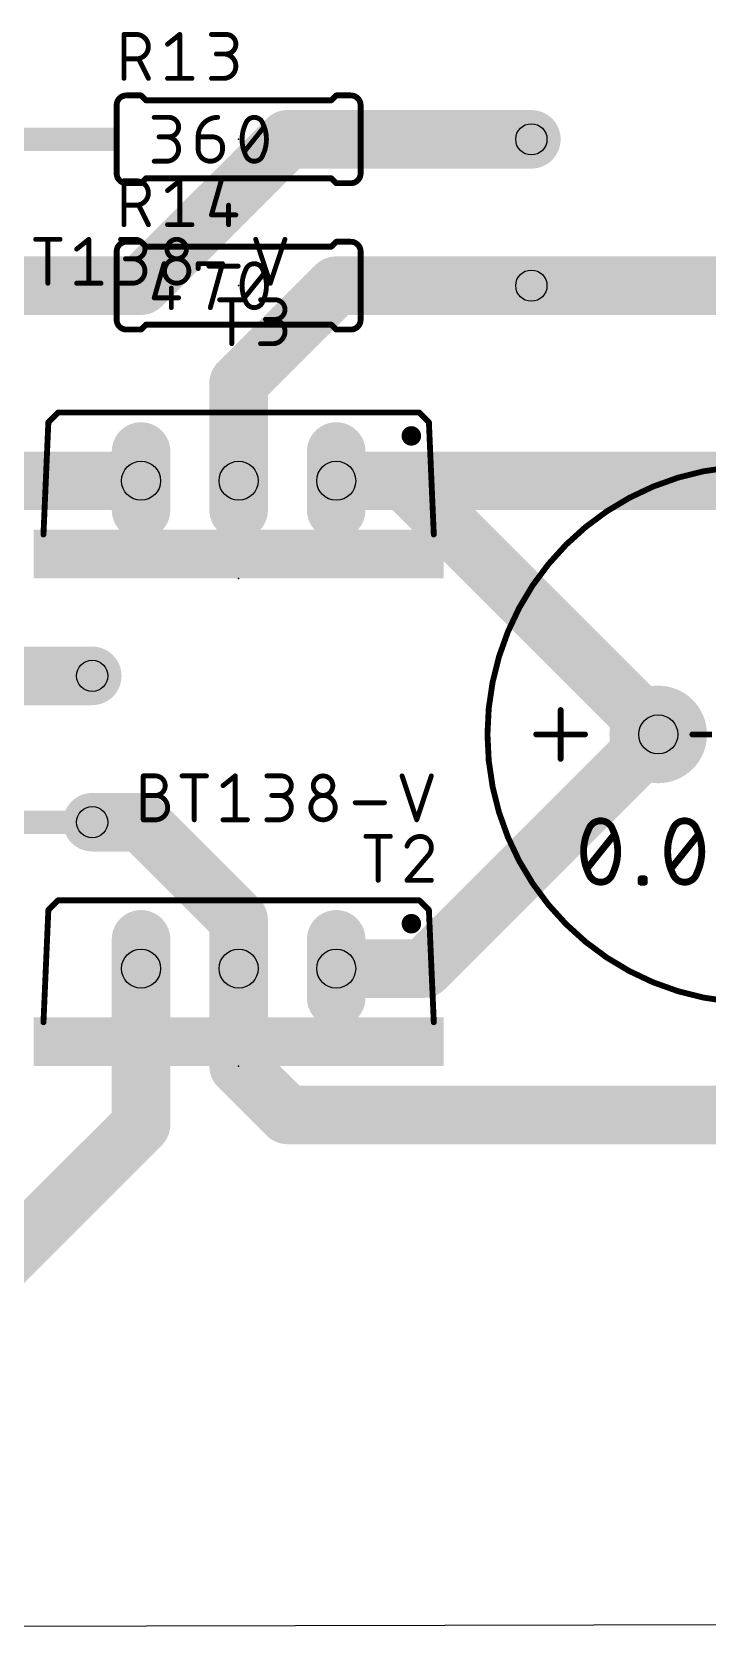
# Model space of a CAD drawing. Extents: x -11 to 108, y -2 to 100.
# Drawn here: x 61.93 to 79.53, y -2.03 to 39.62 of the extents above; entities that cross this region are included whole.
import ezdxf

# ---------------------------------------------------------------- set-up
doc = ezdxf.new("R2010")
doc.units = 0
for name, color, linetype in [('16', 132, 'CONTINUOUS'), ('17', 110, 'CONTINUOUS'), ('20', 31, 'CONTINUOUS'), ('21', 253, 'CONTINUOUS'), ('23', 53, 'CONTINUOUS'), ('25', 253, 'CONTINUOUS'), ('27', 253, 'CONTINUOUS'), ('44', 253, 'CONTINUOUS'), ('51', 253, 'CONTINUOUS')]:
    doc.layers.add(name, color=color, linetype=linetype)

# ---------------------------------------------------------------- blocks, each defined once
blk = doc.blocks.new('ROUNDP')
at = {"const_width": 0.5}
blk.add_lwpolyline([(0, -0.25, 1), (0, 0.25, 1), (0, -0.25)], format="xyb", dxfattribs=at)
blk = doc.blocks.new('RECT')
blk.add_solid([(-0.5, -0.5), (0.5, -0.5), (-0.5, 0.5), (0.5, 0.5)])
blk = doc.blocks.new('OCTAGONP')
at = {"const_width": 0.5}
blk.add_lwpolyline([(-0.25, -0.1036), (-0.25, 0.1036), (-0.1036, 0.25), (0.1036, 0.25), (0.25, 0.1036), (0.25, -0.1036), (0.1036, -0.25), (-0.1036, -0.25), (-0.25, -0.1036), (-0.25, 0.1036)], dxfattribs=at)
blk = doc.blocks.new('LONGP100')
at = {"const_width": 1}
blk.add_lwpolyline([(-0.5, 0), (0.5, 0)], dxfattribs=at)
at = {"const_width": 0.5}
for points in [[(-0.5, 0.25, 1), (-0.5, -0.25)], [(0.5, -0.25, 1), (0.5, 0.25)]]:
    blk.add_lwpolyline(points, format="xyb", dxfattribs=at)

msp = doc.modelspace()

# ---------------------------------------------------------------- linework, layer by layer
at = {"layer": '16', "const_width": 1.524}
for points in [[(64.77, 33.02), (68.58, 36.83)], [(68.58, 36.83), (74.93, 36.83)], [(59.69, 33.02), (64.77, 33.02)], [(67.31, 30.48), (69.85, 33.02)], [(69.85, 33.02), (74.93, 33.02)], [(74.93, 33.02), (76.2, 33.02)], [(76.2, 33.02), (85.09, 33.02)], [(67.31, 27.94), (67.31, 30.48)], [(55.88, 27.94), (64.77, 27.94)], [(69.85, 27.94), (83.82, 27.94)], [(71.628, 27.94), (69.85, 27.94)], [(78.232, 21.336), (71.628, 27.94)], [(57.15, 22.86), (63.5, 22.86)], [(72.136, 15.24), (78.232, 21.336)], [(63.5, 19.05), (64.77, 19.05)], [(64.77, 19.05), (67.31, 16.51)], [(67.31, 16.51), (67.31, 15.24)], [(64.77, 11.176), (64.77, 15.24)], [(67.31, 12.7), (67.31, 15.24)], [(69.85, 15.24), (72.136, 15.24)], [(68.58, 11.43), (67.31, 12.7)], [(70.866, 11.43), (68.58, 11.43)], [(78.74, 11.43), (70.866, 11.43)], [(80.772, 11.43), (70.866, 11.43)], [(60.706, 7.112), (64.77, 11.176)]]:
    msp.add_lwpolyline(points, dxfattribs=at)
at = {"layer": '16', "const_width": 0.762}
for points in [[(68.58, 37.211, 1), (68.58, 36.449)], [(68.8494, 36.5606, 1), (68.3106, 37.0994)], [(74.93, 36.449, 1), (74.93, 37.211)], [(64.77, 32.639, 1), (64.77, 33.401)], [(69.85, 33.401, 1), (69.85, 32.639)], [(70.1194, 32.7506, 1), (69.5806, 33.2894)], [(74.93, 33.401, 1), (74.93, 32.639)], [(74.93, 32.639, 1), (74.93, 33.401)], [(76.2, 33.401, 1), (76.2, 32.639)], [(76.2, 32.639, 1), (76.2, 33.401)], [(64.5006, 33.2894, 1), (65.0394, 32.7506)], [(67.691, 30.48, 1), (66.929, 30.48)], [(67.0406, 30.7494, 1), (67.5794, 30.2106)], [(64.77, 27.559, 1), (64.77, 28.321)], [(69.85, 28.321, 1), (69.85, 27.559)], [(69.85, 28.321, 1), (69.85, 27.559)], [(71.8974, 28.2094, 1), (71.3586, 27.6706)], [(71.628, 27.559, 1), (71.628, 28.321)], [(66.929, 27.94, 1), (67.691, 27.94)], [(63.5, 22.479, 1), (63.5, 23.241)], [(78.5014, 21.0666, 1), (77.9626, 21.6054)], [(77.9626, 21.0666, 1), (78.5014, 21.6054)], [(63.5, 19.431, 1), (63.5, 18.669)], [(65.0394, 19.3194, 1), (64.5006, 18.7806)], [(64.77, 18.669, 1), (64.77, 19.431)], [(67.691, 16.51, 1), (66.929, 16.51)], [(67.0406, 16.2406, 1), (67.5794, 16.7794)], [(65.151, 15.24, 1), (64.389, 15.24)], [(67.691, 15.24, 1), (66.929, 15.24)], [(69.85, 15.621, 1), (69.85, 14.859)], [(71.8666, 15.5094, 1), (72.4054, 14.9706)], [(72.136, 14.859, 1), (72.136, 15.621)], [(66.929, 15.24, 1), (67.691, 15.24)], [(67.5794, 12.9694, 1), (67.0406, 12.4306)], [(66.929, 12.7, 1), (67.691, 12.7)], [(68.58, 11.811, 1), (68.58, 11.049)], [(68.3106, 11.1606, 1), (68.8494, 11.6994)], [(70.866, 11.811, 1), (70.866, 11.049)], [(70.866, 11.811, 1), (70.866, 11.049)], [(70.866, 11.049, 1), (70.866, 11.811)], [(78.74, 11.049, 1), (78.74, 11.811)], [(65.0394, 10.9066, 1), (64.5006, 11.4454)], [(64.389, 11.176, 1), (65.151, 11.176)]]:
    msp.add_lwpolyline(points, format="xyb", dxfattribs=at)
at = {"layer": '20'}
msp.add_line((-10.922, -2.032), (107.93, -1.778), dxfattribs=at)
at = {"layer": '21'}
for points, const_width in [([(64.389, 37.973, 0.4142), (64.135, 37.719)], 0.1524), ([(64.389, 38.0111, 1), (64.389, 37.9349)], 0.0762), ([(64.389, 37.9349, 1), (64.389, 38.0111)], 0.0762), ([(64.7969, 37.9999, 1), (64.7431, 37.9461)], 0.0762), ([(64.77, 37.9349, 1), (64.77, 38.0111)], 0.0762), ([(64.897, 37.8841, 1), (64.897, 37.8079)], 0.0762), ([(64.8701, 37.8191, 1), (64.9239, 37.8729)], 0.0762), ([(69.6961, 37.8729, 1), (69.7499, 37.8191)], 0.0762), ([(69.723, 37.8079, 1), (69.723, 37.8841)], 0.0762), ([(69.85, 38.0111, 1), (69.85, 37.9349)], 0.0762), ([(69.8769, 37.9461, 1), (69.8231, 37.9999)], 0.0762), ([(70.485, 37.719, 0.4142), (70.231, 37.973)], 0.1524), ([(70.231, 38.0111, 1), (70.231, 37.9349)], 0.0762), ([(70.231, 37.9349, 1), (70.231, 38.0111)], 0.0762), ([(64.1731, 37.719, 1), (64.0969, 37.719)], 0.0762), ([(64.0969, 37.719, 1), (64.1731, 37.719)], 0.0762), ([(70.5231, 37.719, 1), (70.4469, 37.719)], 0.0762), ([(70.4469, 37.719, 1), (70.5231, 37.719)], 0.0762), ([(63.246, 36.6776, 1), (63.246, 36.9824)], 0.3048), ([(71.374, 36.9824, 1), (71.374, 36.6776)], 0.3048), ([(73.025, 36.6776, 1), (73.025, 36.9824)], 0.3048), ([(64.135, 35.941, 0.4142), (64.389, 35.687)], 0.1524), ([(64.1731, 35.941, 1), (64.0969, 35.941)], 0.0762), ([(64.0969, 35.941, 1), (64.1731, 35.941)], 0.0762), ([(64.897, 35.8521, 1), (64.897, 35.7759)], 0.0762), ([(64.9239, 35.7871, 1), (64.8701, 35.8409)], 0.0762), ([(69.7499, 35.8409, 1), (69.6961, 35.7871)], 0.0762), ([(69.723, 35.7759, 1), (69.723, 35.8521)], 0.0762), ([(70.231, 35.687, 0.4142), (70.485, 35.941)], 0.1524), ([(70.5231, 35.941, 1), (70.4469, 35.941)], 0.0762), ([(70.4469, 35.941, 1), (70.5231, 35.941)], 0.0762), ([(64.389, 35.7251, 1), (64.389, 35.6489)], 0.0762), ([(64.389, 35.6489, 1), (64.389, 35.7251)], 0.0762), ([(64.7431, 35.7139, 1), (64.7969, 35.6601)], 0.0762), ([(64.77, 35.6489, 1), (64.77, 35.7251)], 0.0762), ([(69.85, 35.7251, 1), (69.85, 35.6489)], 0.0762), ([(69.8231, 35.6601, 1), (69.8769, 35.7139)], 0.0762), ([(70.231, 35.7251, 1), (70.231, 35.6489)], 0.0762), ([(70.231, 35.6489, 1), (70.231, 35.7251)], 0.0762), ([(64.389, 34.163, 0.4142), (64.135, 33.909)], 0.1524), ([(64.389, 34.2011, 1), (64.389, 34.1249)], 0.0762), ([(64.389, 34.1249, 1), (64.389, 34.2011)], 0.0762), ([(64.7969, 34.1899, 1), (64.7431, 34.1361)], 0.0762), ([(64.77, 34.1249, 1), (64.77, 34.2011)], 0.0762), ([(69.85, 34.2011, 1), (69.85, 34.1249)], 0.0762), ([(69.8769, 34.1361, 1), (69.8231, 34.1899)], 0.0762), ([(70.485, 33.909, 0.4142), (70.231, 34.163)], 0.1524), ([(70.231, 34.2011, 1), (70.231, 34.1249)], 0.0762), ([(70.231, 34.1249, 1), (70.231, 34.2011)], 0.0762), ([(64.1731, 33.909, 1), (64.0969, 33.909)], 0.0762), ([(64.0969, 33.909, 1), (64.1731, 33.909)], 0.0762), ([(64.897, 34.0741, 1), (64.897, 33.9979)], 0.0762), ([(64.8701, 34.0091, 1), (64.9239, 34.0629)], 0.0762), ([(69.6961, 34.0629, 1), (69.7499, 34.0091)], 0.0762), ([(69.723, 33.9979, 1), (69.723, 34.0741)], 0.0762), ([(70.5231, 33.909, 1), (70.4469, 33.909)], 0.0762), ([(70.4469, 33.909, 1), (70.5231, 33.909)], 0.0762), ([(63.246, 32.8676, 1), (63.246, 33.1724)], 0.3048), ([(71.374, 33.1724, 1), (71.374, 32.8676)], 0.3048), ([(73.025, 32.8676, 1), (73.025, 33.1724)], 0.3048), ([(64.135, 32.131, 0.4142), (64.389, 31.877)], 0.1524), ([(64.1731, 32.131, 1), (64.0969, 32.131)], 0.0762), ([(64.0969, 32.131, 1), (64.1731, 32.131)], 0.0762), ([(64.897, 32.0421, 1), (64.897, 31.9659)], 0.0762), ([(64.9239, 31.9771, 1), (64.8701, 32.0309)], 0.0762), ([(69.7499, 32.0309, 1), (69.6961, 31.9771)], 0.0762), ([(69.723, 31.9659, 1), (69.723, 32.0421)], 0.0762), ([(70.231, 31.877, 0.4142), (70.485, 32.131)], 0.1524), ([(70.5231, 32.131, 1), (70.4469, 32.131)], 0.0762), ([(70.4469, 32.131, 1), (70.5231, 32.131)], 0.0762), ([(64.389, 31.9151, 1), (64.389, 31.8389)], 0.0762), ([(64.389, 31.8389, 1), (64.389, 31.9151)], 0.0762), ([(64.7431, 31.9039, 1), (64.7969, 31.8501)], 0.0762), ([(64.77, 31.8389, 1), (64.77, 31.9151)], 0.0762), ([(69.85, 31.9151, 1), (69.85, 31.8389)], 0.0762), ([(69.8231, 31.8501, 1), (69.8769, 31.9039)], 0.0762), ([(70.231, 31.9151, 1), (70.231, 31.8389)], 0.0762), ([(70.231, 31.8389, 1), (70.231, 31.9151)], 0.0762), ([(62.611, 29.7561, 1), (62.611, 29.6799)], 0.0762), ([(62.6379, 29.6911, 1), (62.5841, 29.7449)], 0.0762), ([(72.0359, 29.7449, 1), (71.9821, 29.6911)], 0.0762), ([(72.009, 29.6799, 1), (72.009, 29.7561)], 0.0762), ([(62.3951, 29.4623, 1), (62.3189, 29.4657)], 0.0762), ([(62.3301, 29.4909, 1), (62.3839, 29.4371)], 0.0762), ([(71.8058, 28.9814, 1), (71.8058, 29.2354, 1), (71.8058, 28.9814)], 0.254), ([(72.3011, 29.4657, 1), (72.2249, 29.4623)], 0.0762), ([(72.2361, 29.4371, 1), (72.2899, 29.4909)], 0.0762), ([(80.772, 14.351, 1), (80.772, 28.321, 1), (80.772, 14.351)], 0.1524), ([(62.1919, 26.5447, 1), (62.2681, 26.5413)], 0.0762), ([(72.3519, 26.5413, 1), (72.4281, 26.5447)], 0.0762), ([(75.7301, 21.971, 1), (75.6539, 21.971)], 0.0762), ([(75.057, 21.3741, 1), (75.057, 21.2979)], 0.0762), ([(76.327, 21.2979, 1), (76.327, 21.3741)], 0.0762), ([(75.6539, 20.701, 1), (75.7301, 20.701)], 0.0762), ([(62.611, 17.0561, 1), (62.611, 16.9799)], 0.0762), ([(62.6379, 16.9911, 1), (62.5841, 17.0449)], 0.0762), ([(72.0359, 17.0449, 1), (71.9821, 16.9911)], 0.0762), ([(72.009, 16.9799, 1), (72.009, 17.0561)], 0.0762), ([(62.3951, 16.7623, 1), (62.3189, 16.7657)], 0.0762), ([(62.3301, 16.7909, 1), (62.3839, 16.7371)], 0.0762), ([(72.3011, 16.7657, 1), (72.2249, 16.7623)], 0.0762), ([(72.2361, 16.7371, 1), (72.2899, 16.7909)], 0.0762), ([(71.8058, 16.2814, 1), (71.8058, 16.5354, 1), (71.8058, 16.2814)], 0.254), ([(62.1919, 13.8447, 1), (62.2681, 13.8413)], 0.0762), ([(72.3519, 13.8413, 1), (72.4281, 13.8447)], 0.0762)]:
    msp.add_lwpolyline(points, format="xyb", dxfattribs=dict(at, const_width=const_width))
for points, const_width in [([(64.389, 37.973), (64.77, 37.973)], 0.1524), ([(64.897, 37.846), (64.77, 37.973)], 0.1524), ([(69.723, 37.846), (64.897, 37.846)], 0.1524), ([(69.723, 37.846), (69.85, 37.973)], 0.1524), ([(70.231, 37.973), (69.85, 37.973)], 0.1524), ([(64.135, 35.941), (64.135, 37.719)], 0.1524), ([(70.485, 35.941), (70.485, 37.719)], 0.1524), ([(61.595, 36.83), (63.246, 36.83)], 0.6096), ([(73.025, 36.83), (71.374, 36.83)], 0.6096), ([(64.897, 35.814), (64.77, 35.687)], 0.1524), ([(69.723, 35.814), (64.897, 35.814)], 0.1524), ([(69.723, 35.814), (69.85, 35.687)], 0.1524), ([(64.389, 35.687), (64.77, 35.687)], 0.1524), ([(70.231, 35.687), (69.85, 35.687)], 0.1524), ([(64.389, 34.163), (64.77, 34.163)], 0.1524), ([(64.897, 34.036), (64.77, 34.163)], 0.1524), ([(69.723, 34.036), (69.85, 34.163)], 0.1524), ([(70.231, 34.163), (69.85, 34.163)], 0.1524), ([(64.135, 32.131), (64.135, 33.909)], 0.1524), ([(69.723, 34.036), (64.897, 34.036)], 0.1524), ([(70.485, 32.131), (70.485, 33.909)], 0.1524), ([(61.595, 33.02), (63.246, 33.02)], 0.6096), ([(73.025, 33.02), (71.374, 33.02)], 0.6096), ([(64.897, 32.004), (64.77, 31.877)], 0.1524), ([(69.723, 32.004), (64.897, 32.004)], 0.1524), ([(69.723, 32.004), (69.85, 31.877)], 0.1524), ([(64.389, 31.877), (64.77, 31.877)], 0.1524), ([(70.231, 31.877), (69.85, 31.877)], 0.1524), ([(62.611, 29.718), (62.357, 29.464)], 0.1524), ([(62.611, 29.718), (72.009, 29.718)], 0.1524), ([(72.263, 29.464), (72.009, 29.718)], 0.1524), ([(62.23, 26.543), (62.357, 29.464)], 0.1524), ([(72.263, 29.464), (72.39, 26.543)], 0.1524), ([(75.692, 20.701), (75.692, 21.971)], 0.1524), ([(75.057, 21.336), (76.327, 21.336)], 0.1524), ([(62.611, 17.018), (62.357, 16.764)], 0.1524), ([(62.611, 17.018), (72.009, 17.018)], 0.1524), ([(72.263, 16.764), (72.009, 17.018)], 0.1524), ([(62.23, 13.843), (62.357, 16.764)], 0.1524), ([(72.263, 16.764), (72.39, 13.843)], 0.1524)]:
    msp.add_lwpolyline(points, dxfattribs=dict(at, const_width=const_width))
at = {"layer": '23'}
for p in [(67.31, 36.83), (67.31, 33.02), (67.31, 25.4), (67.31, 12.7)]:
    msp.add_point(p, dxfattribs=at)
at = {"layer": '25'}
for points, const_width in [([(64.3255, 39.5923, 1), (64.3255, 39.5288)], 0.0635), ([(64.3573, 39.5605, 1), (64.2938, 39.5605)], 0.0635), ([(64.643, 39.5923, 1), (64.643, 39.5288)], 0.0635), ([(64.643, 38.9255, 1), (64.643, 39.5605)], 0.127), ([(64.643, 39.5288, 1), (64.643, 39.5923)], 0.0635), ([(65.8095, 39.5605, 1), (65.746, 39.5605)], 0.0635), ([(65.7975, 39.5357, 1), (65.7579, 39.5853)], 0.0635), ([(66.6032, 39.5923, 1), (66.6032, 39.5288)], 0.0635), ([(66.9842, 39.5923, 1), (66.9842, 39.5288)], 0.0635), ([(66.9842, 39.0525, 1), (66.9842, 39.5605)], 0.127), ([(66.9842, 39.5288, 1), (66.9842, 39.5923)], 0.0635), ([(65.4404, 39.3313, 1), (65.48, 39.2817)], 0.0635), ([(64.3255, 38.9573, 1), (64.3255, 38.8937)], 0.0635), ([(64.643, 38.9573, 1), (64.643, 38.8937)], 0.0635), ([(64.643, 38.8937, 1), (64.643, 38.9573)], 0.0635), ([(64.7349, 38.9397, 1), (64.6781, 38.9113)], 0.0635), ([(66.7302, 39.0843, 1), (66.7302, 39.0207)], 0.0635), ([(66.9207, 39.0843, 1), (66.9207, 39.0207)], 0.0635), ([(66.9207, 38.4175, 1), (66.9207, 39.0525)], 0.127), ([(66.9842, 39.0843, 1), (66.9842, 39.0207)], 0.0635), ([(66.9842, 39.0207, 1), (66.9842, 39.0843)], 0.0635), ([(64.2938, 38.4175, 1), (64.3573, 38.4175)], 0.0635), ([(64.9321, 38.4033, 1), (64.9889, 38.4317)], 0.0635), ([(65.4602, 38.4493, 1), (65.4602, 38.3858)], 0.0635), ([(65.746, 38.4175, 1), (65.8095, 38.4175)], 0.0635), ([(66.0952, 38.3858, 1), (66.0952, 38.4493)], 0.0635), ([(66.6032, 38.4493, 1), (66.6032, 38.3858)], 0.0635), ([(66.9207, 38.4493, 1), (66.9207, 38.3858)], 0.0635), ([(66.9207, 38.3858, 1), (66.9207, 38.4493)], 0.0635), ([(64.3255, 35.7823, 1), (64.3255, 35.7188)], 0.0635), ([(64.3573, 35.7505, 1), (64.2938, 35.7505)], 0.0635), ([(64.643, 35.7823, 1), (64.643, 35.7188)], 0.0635), ([(64.643, 35.1155, 1), (64.643, 35.7505)], 0.127), ([(64.643, 35.7188, 1), (64.643, 35.7823)], 0.0635), ([(65.4404, 35.5213, 1), (65.48, 35.4717)], 0.0635), ([(65.8095, 35.7505, 1), (65.746, 35.7505)], 0.0635), ([(65.7975, 35.7257, 1), (65.7579, 35.7753)], 0.0635), ([(66.8877, 35.7418, 1), (66.8267, 35.7592)], 0.0635), ([(64.3255, 35.1473, 1), (64.3255, 35.0838)], 0.0635), ([(64.643, 35.1473, 1), (64.643, 35.0838)], 0.0635), ([(64.643, 35.0838, 1), (64.643, 35.1473)], 0.0635), ([(64.7349, 35.1297, 1), (64.6781, 35.1013)], 0.0635), ([(67.0795, 35.1155, 1), (67.016, 35.1155)], 0.0635), ([(64.2938, 34.6075, 1), (64.3573, 34.6075)], 0.0635), ([(64.9321, 34.5933, 1), (64.9889, 34.6217)], 0.0635), ([(65.4602, 34.6393, 1), (65.4602, 34.5757)], 0.0635), ([(65.746, 34.6075, 1), (65.8095, 34.6075)], 0.0635), ([(66.0952, 34.5757, 1), (66.0952, 34.6393)], 0.0635), ([(66.6032, 34.8933, 1), (66.6032, 34.8297)], 0.0635), ([(66.5727, 34.8702, 1), (66.6337, 34.8528)], 0.0635), ([(67.016, 34.6075, 1), (67.0795, 34.6075)], 0.0635), ([(67.2382, 34.8297, 1), (67.2382, 34.8933)], 0.0635), ([(66.8147, 32.6835, 1), (66.8147, 32.6199)], 0.0635), ([(67.1639, 32.6517, 1), (67.1004, 32.6517)], 0.0635), ([(67.4497, 32.6199, 1), (67.4497, 32.6835)], 0.0635), ([(67.8815, 32.6835, 1), (67.8815, 32.6199)], 0.0635), ([(68.2625, 32.6835, 1), (68.2625, 32.6199)], 0.0635), ([(68.2625, 32.1437, 1), (68.2625, 32.6517)], 0.127), ([(68.2625, 32.6199, 1), (68.2625, 32.6835)], 0.0635), ([(68.0085, 32.1755, 1), (68.0085, 32.112)], 0.0635), ([(68.199, 32.1755, 1), (68.199, 32.112)], 0.0635), ([(68.199, 31.5087, 1), (68.199, 32.1437)], 0.127), ([(68.2625, 32.1755, 1), (68.2625, 32.112)], 0.0635), ([(68.2625, 32.112, 1), (68.2625, 32.1755)], 0.0635), ([(67.1004, 31.5087, 1), (67.1639, 31.5087)], 0.0635), ([(67.8815, 31.5404, 1), (67.8815, 31.477)], 0.0635), ([(68.199, 31.5404, 1), (68.199, 31.477)], 0.0635), ([(68.199, 31.477, 1), (68.199, 31.5404)], 0.0635), ([(70.974, 18.6817, 1), (70.9104, 18.6817)], 0.0635), ([(70.6247, 18.7134, 1), (70.6247, 18.65)], 0.0635), ([(71.2597, 18.65, 1), (71.2597, 18.7134)], 0.0635), ([(72.0408, 18.6817, 0.3252), (71.6915, 18.4277)], 0.127), ([(71.6613, 18.4375, 1), (71.7217, 18.4179)], 0.0635), ([(72.3265, 18.3959, 0.4142), (72.0408, 18.6817)], 0.127), ([(72.0408, 18.7134, 1), (72.0408, 18.65)], 0.0635), ([(72.0407, 18.65, 1), (72.0408, 18.7134)], 0.0635), ([(72.2313, 18.1737, 0.2053), (72.3265, 18.3959)], 0.127), ([(72.3582, 18.396, 1), (72.2948, 18.3959)], 0.0635), ([(72.2948, 18.3959, 1), (72.3583, 18.3959)], 0.0635), ([(72.2094, 18.1967, 1), (72.2531, 18.1507)], 0.0635), ([(72.2554, 18.1531, 1), (72.2071, 18.1943)], 0.0635), ([(70.9104, 17.5387, 1), (70.974, 17.5387)], 0.0635), ([(71.6915, 17.5705, 1), (71.6915, 17.507)], 0.0635), ([(71.6673, 17.5593, 1), (71.7157, 17.5181)], 0.0635), ([(72.3265, 17.507, 1), (72.3265, 17.5705)], 0.0635)]:
    msp.add_lwpolyline(points, format="xyb", dxfattribs=dict(at, const_width=const_width))
at = {"layer": '25', "const_width": 0.127}
for points in [[(64.3255, 38.4175), (64.3255, 39.5605)], [(64.3255, 39.5605), (64.643, 39.5605)], [(65.4602, 39.3065), (65.7777, 39.5605)], [(65.7777, 39.5605), (65.7777, 38.4175)], [(66.6032, 39.5605), (66.9842, 39.5605)], [(64.643, 38.9255), (64.3255, 38.9255)], [(64.9605, 38.4175), (64.7065, 38.9255)], [(66.9842, 39.0525), (66.7302, 39.0525)], [(65.4602, 38.4175), (66.0952, 38.4175)], [(66.6032, 38.4175), (66.9207, 38.4175)], [(64.3255, 34.6075), (64.3255, 35.7505)], [(64.3255, 35.7505), (64.643, 35.7505)], [(65.4602, 35.4965), (65.7777, 35.7505)], [(65.7777, 35.7505), (65.7777, 34.6075)], [(66.8572, 35.7505), (66.6032, 34.8615)], [(64.643, 35.1155), (64.3255, 35.1155)], [(64.9605, 34.6075), (64.7065, 35.1155)], [(67.0477, 35.1155), (67.0477, 34.6075)], [(65.4602, 34.6075), (66.0952, 34.6075)], [(66.6032, 34.8615), (67.2382, 34.8615)], [(66.8147, 32.6517), (67.4497, 32.6517)], [(67.1322, 31.5087), (67.1322, 32.6517)], [(67.8815, 32.6517), (68.2625, 32.6517)], [(68.2625, 32.1437), (68.0085, 32.1437)], [(67.8815, 31.5087), (68.199, 31.5087)], [(70.6247, 18.6817), (71.2597, 18.6817)], [(70.9422, 17.5387), (70.9422, 18.6817)], [(72.2313, 18.1737), (71.6915, 17.5387)], [(71.6915, 17.5387), (72.3265, 17.5387)]]:
    msp.add_lwpolyline(points, dxfattribs=at)
at = {"layer": '27'}
for points, const_width in [([(65.1129, 37.4333, 1), (65.1129, 37.3697)], 0.0635), ([(65.4939, 37.4333, 1), (65.4939, 37.3697)], 0.0635), ([(65.4939, 36.8935, 1), (65.4939, 37.4015)], 0.127), ([(65.4939, 37.3697, 1), (65.4939, 37.4333)], 0.0635), ([(66.7639, 37.4015, 0.4142), (66.2559, 36.8935)], 0.127), ([(66.7639, 37.3697, 1), (66.7639, 37.4333)], 0.0635), ([(67.4942, 37.2428, 0.1139), (67.3989, 36.83)], 0.127), ([(67.4641, 37.253, 1), (67.5242, 37.2325)], 0.0635), ([(67.7164, 37.4015, 0.3205), (67.4942, 37.2428)], 0.127), ([(67.5227, 37.2288, 1), (67.4656, 37.2567)], 0.0635), ([(67.7164, 37.4333, 1), (67.7164, 37.3697)], 0.0635), ([(67.9387, 37.2428, 0.3205), (67.7164, 37.4015)], 0.127), ([(67.7164, 37.3697, 1), (67.7164, 37.4333)], 0.0635), ([(67.9672, 37.2567, 1), (67.9101, 37.2288)], 0.0635), ([(68.0339, 36.83, 0.1139), (67.9387, 37.2428)], 0.127), ([(67.9086, 37.2325, 1), (67.9687, 37.253)], 0.0635), ([(67.9952, 37.1277, 1), (67.9456, 37.1673)], 0.0635), ([(65.2399, 36.9253, 1), (65.2399, 36.8618)], 0.0635), ([(65.4304, 36.9253, 1), (65.4304, 36.8618)], 0.0635), ([(65.4304, 36.2585, 1), (65.4304, 36.8935)], 0.127), ([(65.4939, 36.9253, 1), (65.4939, 36.8618)], 0.0635), ([(65.4939, 36.8618, 1), (65.4939, 36.9253)], 0.0635), ([(66.2559, 36.9253, 1), (66.2559, 36.8618)], 0.0635), ([(66.2876, 36.8935, 1), (66.2241, 36.8935)], 0.0635), ([(66.2241, 36.8935, 1), (66.2876, 36.8935)], 0.0635), ([(66.6369, 36.9253, 1), (66.6369, 36.8618)], 0.0635), ([(66.8909, 36.6395, 0.4142), (66.6369, 36.8935)], 0.127), ([(66.6369, 36.8618, 1), (66.6369, 36.9253)], 0.0635), ([(66.9227, 36.6395, 1), (66.8591, 36.6395)], 0.0635), ([(66.8591, 36.6395, 1), (66.9227, 36.6395)], 0.0635), ([(67.4306, 36.83, 1), (67.3671, 36.83)], 0.0635), ([(67.3671, 36.83, 1), (67.4306, 36.83)], 0.0635), ([(67.3989, 36.83, 0.1139), (67.4942, 36.4173)], 0.127), ([(67.9387, 36.4173, 0.1139), (68.0339, 36.83)], 0.127), ([(68.0657, 36.83, 1), (68.0022, 36.83)], 0.0635), ([(68.0022, 36.83, 1), (68.0657, 36.83)], 0.0635), ([(65.1129, 36.2903, 1), (65.1129, 36.2268)], 0.0635), ([(65.4304, 36.2903, 1), (65.4304, 36.2268)], 0.0635), ([(65.4304, 36.2268, 1), (65.4304, 36.2903)], 0.0635), ([(66.2559, 36.576, 1), (66.8909, 36.576)], 0.127), ([(66.2876, 36.576, 1), (66.2241, 36.576)], 0.0635), ([(66.2241, 36.576, 1), (66.2876, 36.576)], 0.0635), ([(66.9227, 36.576, 1), (66.8591, 36.576)], 0.0635), ([(66.8591, 36.576, 1), (66.9227, 36.576)], 0.0635), ([(67.4376, 36.5323, 1), (67.4872, 36.4927)], 0.0635), ([(67.5242, 36.4275, 1), (67.4641, 36.407)], 0.0635), ([(67.4942, 36.4173, 0.3205), (67.7164, 36.2585)], 0.127), ([(67.4656, 36.4033, 1), (67.5227, 36.4312)], 0.0635), ([(67.7164, 36.2585, 0.3205), (67.9387, 36.4173)], 0.127), ([(67.7164, 36.2903, 1), (67.7164, 36.2268)], 0.0635), ([(67.7164, 36.2268, 1), (67.7164, 36.2903)], 0.0635), ([(67.9101, 36.4312, 1), (67.9672, 36.4033)], 0.0635), ([(67.9687, 36.407, 1), (67.9086, 36.4275)], 0.0635), ([(62.0268, 34.2583, 1), (62.0268, 34.1947)], 0.0635), ([(62.3761, 34.2265, 1), (62.3126, 34.2265)], 0.0635), ([(62.6618, 34.1947, 1), (62.6618, 34.2583)], 0.0635), ([(63.4429, 34.2265, 1), (63.3794, 34.2265)], 0.0635), ([(63.4309, 34.2017, 1), (63.3913, 34.2513)], 0.0635), ([(64.2366, 34.2583, 1), (64.2366, 34.1947)], 0.0635), ([(64.6176, 34.2583, 1), (64.6176, 34.1947)], 0.0635), ([(64.6176, 33.7185, 1), (64.6176, 34.2265)], 0.127), ([(64.6176, 34.1947, 1), (64.6176, 34.2583)], 0.0635), ([(65.9511, 33.9725, 1), (65.4431, 33.9725)], 0.127), ([(67.7846, 34.2365, 1), (67.7244, 34.2165)], 0.0635), ([(68.5466, 34.2165, 1), (68.4864, 34.2365)], 0.0635), ([(63.0738, 33.9973, 1), (63.1134, 33.9477)], 0.0635), ([(64.3636, 33.7503, 1), (64.3636, 33.6867)], 0.0635), ([(64.5541, 33.7503, 1), (64.5541, 33.6867)], 0.0635), ([(64.5541, 33.0835, 1), (64.5541, 33.7185)], 0.127), ([(64.6176, 33.7503, 1), (64.6176, 33.6867)], 0.0635), ([(64.6176, 33.6867, 1), (64.6176, 33.7503)], 0.0635), ([(66.0146, 33.401, 1), (65.3796, 33.401)], 0.127), ([(65.4749, 33.9725, 1), (65.4113, 33.9725)], 0.0635), ([(65.4113, 33.9725, 1), (65.4749, 33.9725)], 0.0635), ([(65.4431, 33.9725, 1), (65.9511, 33.9725)], 0.127), ([(65.9828, 33.9725, 1), (65.9193, 33.9725)], 0.0635), ([(65.9193, 33.9725, 1), (65.9828, 33.9725)], 0.0635), ([(65.3974, 33.5828, 1), (65.3364, 33.6002)], 0.0635), ([(65.3796, 33.401, 1), (66.0146, 33.401)], 0.127), ([(65.4113, 33.401, 1), (65.3478, 33.401)], 0.0635), ([(65.3478, 33.401, 1), (65.4113, 33.401)], 0.0635), ([(66.0464, 33.401, 1), (65.9828, 33.401)], 0.0635), ([(65.9828, 33.401, 1), (66.0464, 33.401)], 0.0635), ([(66.2559, 33.6233, 1), (66.2559, 33.5598)], 0.0635), ([(66.2876, 33.5915, 1), (66.2241, 33.5915)], 0.0635), ([(66.2241, 33.4645, 1), (66.2876, 33.4645)], 0.0635), ([(66.5353, 33.5598, 1), (66.5353, 33.4962)], 0.0635), ([(66.9215, 33.583, 1), (66.8603, 33.6)], 0.0635), ([(66.8909, 33.5598, 1), (66.8909, 33.6233)], 0.0635), ([(67.2973, 33.4962, 1), (67.2973, 33.5598)], 0.0635), ([(67.4942, 33.4327, 0.1139), (67.3989, 33.02)], 0.127), ([(67.4641, 33.443, 1), (67.5242, 33.4225)], 0.0635), ([(67.7164, 33.5915, 0.3205), (67.4942, 33.4327)], 0.127), ([(67.5227, 33.4188, 1), (67.4656, 33.4467)], 0.0635), ([(67.7164, 33.6233, 1), (67.7164, 33.5598)], 0.0635), ([(67.9387, 33.4327, 0.3205), (67.7164, 33.5915)], 0.127), ([(67.7164, 33.5598, 1), (67.7164, 33.6233)], 0.0635), ([(67.9672, 33.4467, 1), (67.9101, 33.4188)], 0.0635), ([(68.0339, 33.02, 0.1139), (67.9387, 33.4327)], 0.127), ([(67.9086, 33.4225, 1), (67.9687, 33.443)], 0.0635), ([(67.9952, 33.3177, 1), (67.9456, 33.3573)], 0.0635), ([(62.3126, 33.0835, 1), (62.3761, 33.0835)], 0.0635), ([(63.0936, 33.1153, 1), (63.0936, 33.0517)], 0.0635), ([(63.3794, 33.0835, 1), (63.4429, 33.0835)], 0.0635), ([(63.7286, 33.0517, 1), (63.7286, 33.1153)], 0.0635), ([(64.2366, 33.1153, 1), (64.2366, 33.0517)], 0.0635), ([(64.5541, 33.1153, 1), (64.5541, 33.0517)], 0.0635), ([(64.5541, 33.0517, 1), (64.5541, 33.1153)], 0.0635), ([(65.5892, 32.9565, 1), (65.5256, 32.9565)], 0.0635), ([(67.4306, 33.02, 1), (67.3671, 33.02)], 0.0635), ([(67.3671, 33.02, 1), (67.4306, 33.02)], 0.0635), ([(67.3989, 33.02, 0.1139), (67.4942, 32.6073)], 0.127), ([(67.9387, 32.6073, 0.1139), (68.0339, 33.02)], 0.127), ([(68.0657, 33.02, 1), (68.0022, 33.02)], 0.0635), ([(68.0022, 33.02, 1), (68.0657, 33.02)], 0.0635), ([(68.1054, 33.0935, 1), (68.1656, 33.0735)], 0.0635), ([(68.1054, 33.0735, 1), (68.1656, 33.0935)], 0.0635), ([(65.1129, 32.7343, 1), (65.1129, 32.6707)], 0.0635), ([(65.0824, 32.7112, 1), (65.1434, 32.6938)], 0.0635), ([(65.7479, 32.6707, 1), (65.7479, 32.7343)], 0.0635), ([(67.4376, 32.7223, 1), (67.4872, 32.6827)], 0.0635), ([(67.5242, 32.6175, 1), (67.4641, 32.597)], 0.0635), ([(67.4942, 32.6073, 0.3205), (67.7164, 32.4485)], 0.127), ([(67.4656, 32.5933, 1), (67.5227, 32.6212)], 0.0635), ([(67.7164, 32.4485, 0.3205), (67.9387, 32.6073)], 0.127), ([(67.7164, 32.4803, 1), (67.7164, 32.4168)], 0.0635), ([(67.7164, 32.4168, 1), (67.7164, 32.4803)], 0.0635), ([(67.9101, 32.6212, 1), (67.9672, 32.5933)], 0.0635), ([(67.9687, 32.597, 1), (67.9086, 32.6175)], 0.0635), ([(65.5256, 32.4485, 1), (65.5892, 32.4485)], 0.0635), ([(66.5428, 32.457, 1), (66.604, 32.44)], 0.0635), ([(64.8589, 20.2565, 1), (64.7954, 20.2565)], 0.0635), ([(64.8272, 20.2883, 1), (64.8272, 20.2248)], 0.0635), ([(65.1446, 19.7485, 1), (65.1446, 20.2565)], 0.127), ([(65.1446, 20.2883, 1), (65.1446, 20.2248)], 0.0635), ([(65.1446, 20.2248, 1), (65.1446, 20.2883)], 0.0635), ([(65.8368, 20.2883, 1), (65.8368, 20.2248)], 0.0635), ([(66.1861, 20.2565, 1), (66.1226, 20.2565)], 0.0635), ([(66.4718, 20.2248, 1), (66.4718, 20.2883)], 0.0635), ([(66.8838, 20.0273, 1), (66.9234, 19.9777)], 0.0635), ([(67.2529, 20.2565, 1), (67.1894, 20.2565)], 0.0635), ([(67.2409, 20.2317, 1), (67.2013, 20.2813)], 0.0635), ([(68.0466, 20.2883, 1), (68.0466, 20.2248)], 0.0635), ([(68.4276, 19.7485, 1), (68.4276, 20.2565)], 0.127), ([(68.4276, 20.2883, 1), (68.4276, 20.2248)], 0.0635), ([(68.4276, 20.2248, 1), (68.4276, 20.2883)], 0.0635), ([(69.7611, 20.0025, 1), (69.2531, 20.0025)], 0.127), ([(69.2531, 20.0025, 1), (69.7611, 20.0025)], 0.127), ([(69.2849, 20.0025, 1), (69.2214, 20.0025)], 0.0635), ([(69.2214, 20.0025, 1), (69.2849, 20.0025)], 0.0635), ([(69.7929, 20.0025, 1), (69.7293, 20.0025)], 0.0635), ([(69.7293, 20.0025, 1), (69.7929, 20.0025)], 0.0635), ([(71.5946, 20.2665, 1), (71.5344, 20.2465)], 0.0635), ([(72.3566, 20.2465, 1), (72.2964, 20.2665)], 0.0635), ([(64.8272, 19.7802, 1), (64.8272, 19.7168)], 0.0635), ([(65.1446, 19.1135, 1), (65.1446, 19.7485)], 0.127), ([(65.1446, 19.7802, 1), (65.1446, 19.7168)], 0.0635), ([(65.1446, 19.7802, 1), (65.1446, 19.7168)], 0.0635), ([(65.1446, 19.7168, 1), (65.1446, 19.7802)], 0.0635), ([(68.1736, 19.7802, 1), (68.1736, 19.7168)], 0.0635), ([(68.3641, 19.1135, 1), (68.3641, 19.7485)], 0.127), ([(68.3641, 19.7802, 1), (68.3641, 19.7168)], 0.0635), ([(68.4276, 19.7802, 1), (68.4276, 19.7168)], 0.0635), ([(68.4276, 19.7168, 1), (68.4276, 19.7802)], 0.0635), ([(69.8246, 19.431, 1), (69.1896, 19.431)], 0.127), ([(70.3453, 19.5897, 1), (70.3453, 19.5263)], 0.0635), ([(71.1073, 19.5263, 1), (71.1073, 19.5897)], 0.0635), ([(64.8272, 19.1453, 1), (64.8272, 19.0818)], 0.0635), ([(65.1446, 19.1453, 1), (65.1446, 19.0818)], 0.0635), ([(65.1446, 19.0818, 1), (65.1446, 19.1453)], 0.0635), ([(66.9036, 19.1453, 1), (66.9036, 19.0818)], 0.0635), ([(67.5386, 19.0818, 1), (67.5386, 19.1453)], 0.0635), ([(68.0466, 19.1453, 1), (68.0466, 19.0818)], 0.0635), ([(68.3641, 19.1453, 1), (68.3641, 19.0818)], 0.0635), ([(68.3641, 19.0818, 1), (68.3641, 19.1453)], 0.0635), ([(69.2214, 19.431, 1), (69.1578, 19.431)], 0.0635), ([(69.1578, 19.431, 1), (69.2214, 19.431)], 0.0635), ([(69.1896, 19.431, 1), (69.8246, 19.431)], 0.127), ([(69.8564, 19.431, 1), (69.7929, 19.431)], 0.0635), ([(69.7929, 19.431, 1), (69.8564, 19.431)], 0.0635), ([(76.7334, 19.0881, 0.3205), (76.4223, 18.8659)], 0.1778), ([(77.0446, 18.8659, 0.3205), (76.7334, 19.0881)], 0.1778), ([(76.7334, 19.1325, 1), (76.7334, 19.0437)], 0.0889), ([(76.7334, 19.0437, 1), (76.7334, 19.1325)], 0.0889), ([(78.9218, 19.0881, 0.3205), (78.6106, 18.8659)], 0.1778), ([(79.2329, 18.8659, 0.3205), (78.9218, 19.0881)], 0.1778), ([(78.9218, 19.1325, 1), (78.9218, 19.0437)], 0.0889), ([(78.9218, 19.0437, 1), (78.9218, 19.1325)], 0.0889), ([(64.7954, 19.1135, 1), (64.8589, 19.1135)], 0.0635), ([(66.1226, 19.1135, 1), (66.1861, 19.1135)], 0.0635), ([(67.1894, 19.1135, 1), (67.2529, 19.1135)], 0.0635), ([(71.9154, 19.1235, 1), (71.9756, 19.1035)], 0.0635), ([(71.9154, 19.1035, 1), (71.9756, 19.1235)], 0.0635), ([(76.4223, 18.8659, 0.1139), (76.2889, 18.288)], 0.1778), ([(76.3802, 18.8803, 1), (76.4643, 18.8514)], 0.0889), ([(76.4622, 18.8464, 1), (76.3823, 18.8853)], 0.0889), ([(77.1779, 18.288, 0.1139), (77.0446, 18.8659)], 0.1778), ([(77.0845, 18.8853, 1), (77.0046, 18.8464)], 0.0889), ([(77.0025, 18.8514, 1), (77.0866, 18.8803)], 0.0889), ([(77.1237, 18.7047, 1), (77.0543, 18.7603)], 0.0889), ([(78.6106, 18.8659, 0.1139), (78.4773, 18.288)], 0.1778), ([(78.5686, 18.8803, 1), (78.6527, 18.8514)], 0.0889), ([(78.6506, 18.8464, 1), (78.5707, 18.8853)], 0.0889), ([(79.3663, 18.288, 0.1139), (79.2329, 18.8659)], 0.1778), ([(79.2729, 18.8853, 1), (79.193, 18.8464)], 0.0889), ([(79.1909, 18.8514, 1), (79.275, 18.8803)], 0.0889), ([(79.3121, 18.7047, 1), (79.2427, 18.7603)], 0.0889), ([(76.2889, 18.288, 0.1139), (76.4223, 17.7102)], 0.1778), ([(76.3333, 18.288, 1), (76.2445, 18.288)], 0.0889), ([(76.2445, 18.288, 1), (76.3333, 18.288)], 0.0889), ([(77.0446, 17.7102, 0.1139), (77.1779, 18.288)], 0.1778), ([(77.2224, 18.288, 1), (77.1335, 18.288)], 0.0889), ([(77.1335, 18.288, 1), (77.2224, 18.288)], 0.0889), ([(78.4773, 18.288, 0.1139), (78.6106, 17.7102)], 0.1778), ([(78.5217, 18.288, 1), (78.4328, 18.288)], 0.0889), ([(78.4328, 18.288, 1), (78.5217, 18.288)], 0.0889), ([(79.2329, 17.7102, 0.1139), (79.3663, 18.288)], 0.1778), ([(79.4107, 18.288, 1), (79.3218, 18.288)], 0.0889), ([(79.3218, 18.288, 1), (79.4107, 18.288)], 0.0889), ([(76.3431, 17.8713, 1), (76.4125, 17.8157)], 0.0889), ([(78.5315, 17.8713, 1), (78.6009, 17.8157)], 0.0889), ([(76.4643, 17.7246, 1), (76.3802, 17.6957)], 0.0889), ([(76.4223, 17.7102, 0.3205), (76.7334, 17.4879)], 0.1778), ([(76.3823, 17.6907, 1), (76.4622, 17.7296)], 0.0889), ([(76.7334, 17.4879, 0.3205), (77.0446, 17.7102)], 0.1778), ([(76.7334, 17.5323, 1), (76.7334, 17.4435)], 0.0889), ([(76.7334, 17.4435, 1), (76.7334, 17.5323)], 0.0889), ([(77.0046, 17.7296, 1), (77.0845, 17.6907)], 0.0889), ([(77.0866, 17.6957, 1), (77.0025, 17.7246)], 0.0889), ([(77.7831, 17.6213, 1), (77.7831, 17.5324)], 0.0889), ([(77.8276, 17.5768, 1), (77.7387, 17.5768)], 0.0889), ([(77.7831, 17.5324, 1), (77.7831, 17.4434)], 0.0889), ([(77.7387, 17.4879, 1), (77.8276, 17.4879)], 0.0889), ([(77.9165, 17.5768, 1), (77.8276, 17.5768)], 0.0889), ([(77.8276, 17.4879, 1), (77.9165, 17.4879)], 0.0889), ([(77.872, 17.5324, 1), (77.872, 17.6213)], 0.0889), ([(77.872, 17.4434, 1), (77.872, 17.5324)], 0.0889), ([(78.6106, 17.7102, 0.3205), (78.9218, 17.4879)], 0.1778), ([(78.6527, 17.7246, 1), (78.5686, 17.6957)], 0.0889), ([(78.5707, 17.6907, 1), (78.6506, 17.7296)], 0.0889), ([(78.9218, 17.4879, 0.3205), (79.2329, 17.7102)], 0.1778), ([(78.9218, 17.5323, 1), (78.9218, 17.4435)], 0.0889), ([(78.9218, 17.4435, 1), (78.9218, 17.5323)], 0.0889), ([(79.193, 17.7296, 1), (79.2729, 17.6907)], 0.0889), ([(79.275, 17.6957, 1), (79.1909, 17.7246)], 0.0889)]:
    msp.add_lwpolyline(points, format="xyb", dxfattribs=dict(at, const_width=const_width))
for points, const_width in [([(65.1129, 37.4015), (65.4939, 37.4015)], 0.127), ([(67.4624, 36.5125), (67.9704, 37.1475)], 0.127), ([(65.4939, 36.8935), (65.2399, 36.8935)], 0.127), ([(66.2559, 36.8935), (66.6369, 36.8935)], 0.127), ([(66.2559, 36.576), (66.2559, 36.8935)], 0.127), ([(66.8909, 36.6395), (66.8909, 36.576)], 0.127), ([(65.1129, 36.2585), (65.4304, 36.2585)], 0.127), ([(62.0268, 34.2265), (62.6618, 34.2265)], 0.127), ([(62.3443, 33.0835), (62.3443, 34.2265)], 0.127), ([(63.0936, 33.9725), (63.4111, 34.2265)], 0.127), ([(63.4111, 34.2265), (63.4111, 33.0835)], 0.127), ([(64.2366, 34.2265), (64.6176, 34.2265)], 0.127), ([(67.7545, 34.2265), (68.1355, 33.0835)], 0.127), ([(68.1355, 33.0835), (68.5165, 34.2265)], 0.127), ([(64.6176, 33.7185), (64.3636, 33.7185)], 0.127), ([(65.3669, 33.5915), (65.1129, 32.7025)], 0.127), ([(66.2559, 33.4645), (66.2559, 33.5915)], 0.127), ([(66.2559, 33.5915), (66.8909, 33.5915)], 0.127), ([(66.5353, 33.528), (67.2973, 33.528)], 0.127), ([(66.8909, 33.5915), (66.5734, 32.4485)], 0.127), ([(67.4624, 32.7025), (67.9704, 33.3375)], 0.127), ([(63.0936, 33.0835), (63.7286, 33.0835)], 0.127), ([(64.2366, 33.0835), (64.5541, 33.0835)], 0.127), ([(65.5574, 32.9565), (65.5574, 32.4485)], 0.127), ([(65.1129, 32.7025), (65.7479, 32.7025)], 0.127), ([(64.8272, 19.1135), (64.8272, 20.2565)], 0.127), ([(64.8272, 20.2565), (65.1446, 20.2565)], 0.127), ([(65.8368, 20.2565), (66.4718, 20.2565)], 0.127), ([(66.1543, 19.1135), (66.1543, 20.2565)], 0.127), ([(66.9036, 20.0025), (67.2211, 20.2565)], 0.127), ([(67.2211, 20.2565), (67.2211, 19.1135)], 0.127), ([(68.0466, 20.2565), (68.4276, 20.2565)], 0.127), ([(71.5645, 20.2565), (71.9455, 19.1135)], 0.127), ([(71.9455, 19.1135), (72.3265, 20.2565)], 0.127), ([(64.8272, 19.7485), (65.1446, 19.7485)], 0.127), ([(68.4276, 19.7485), (68.1736, 19.7485)], 0.127), ([(70.3453, 19.558), (71.1073, 19.558)], 0.127), ([(65.1446, 19.1135), (64.8272, 19.1135)], 0.127), ([(66.9036, 19.1135), (67.5386, 19.1135)], 0.127), ([(68.0466, 19.1135), (68.3641, 19.1135)], 0.127), ([(76.3778, 17.8435), (77.089, 18.7325)], 0.1778), ([(78.5662, 17.8435), (79.2774, 18.7325)], 0.1778), ([(77.7831, 17.4879), (77.7831, 17.5768)], 0.1778), ([(77.7831, 17.5768), (77.872, 17.5768)], 0.1778), ([(77.872, 17.4879), (77.7831, 17.4879)], 0.1778), ([(77.872, 17.5768), (77.872, 17.4879)], 0.1778)]:
    msp.add_lwpolyline(points, dxfattribs=dict(at, const_width=const_width))
at = {"layer": '44'}
for centre, radius in [((74.93, 36.83), 0.4064), ((74.93, 33.02), 0.4064), ((64.77, 27.94), 0.508), ((67.31, 27.94), 0.508), ((69.85, 27.94), 0.508), ((63.5, 22.86), 0.4064), ((78.232, 21.336), 0.508), ((63.5, 19.05), 0.4064), ((64.77, 15.24), 0.508), ((67.31, 15.24), 0.508), ((69.85, 15.24), 0.508)]:
    msp.add_circle(centre, radius, dxfattribs=at)
at = {"layer": '51'}
for points, const_width in [([(74.93, 36.83), (73.914, 36.83)], 0.6096), ([(74.93, 33.02), (73.914, 33.02)], 0.6096), ([(63.5, 22.86), (62.484, 22.86)], 0.6096), ([(79.121, 21.336), (79.629, 21.336)], 0.1524), ([(63.5, 19.05), (62.484, 19.05)], 0.6096)]:
    msp.add_lwpolyline(points, dxfattribs=dict(at, const_width=const_width))
for points, const_width in [([(73.914, 36.9824, 1), (73.914, 36.6776)], 0.3048), ([(74.93, 36.6776, 1), (74.93, 36.9824)], 0.3048), ([(73.914, 33.1724, 1), (73.914, 32.8676)], 0.3048), ([(74.93, 32.8676, 1), (74.93, 33.1724)], 0.3048), ([(62.484, 23.0124, 1), (62.484, 22.7076)], 0.3048), ([(63.5, 22.7076, 1), (63.5, 23.0124)], 0.3048), ([(79.121, 21.3741, 1), (79.121, 21.2979)], 0.0762), ([(62.484, 19.2024, 1), (62.484, 18.8976)], 0.3048), ([(63.5, 18.8976, 1), (63.5, 19.2024)], 0.3048)]:
    msp.add_lwpolyline(points, format="xyb", dxfattribs=dict(at, const_width=const_width))

# ---------------------------------------------------------------- block references
at = {"layer": '17'}
for name, p, xscale, yscale in [('OCTAGONP', (74.93, 36.83), 1.3208, 1.3208), ('OCTAGONP', (74.93, 36.83), 1.3208, 1.3208), ('OCTAGONP', (74.93, 33.02), 1.3208, 1.3208), ('OCTAGONP', (74.93, 33.02), 1.3208, 1.3208), ('OCTAGONP', (63.5, 22.86), 1.3208, 1.3208), ('OCTAGONP', (63.5, 22.86), 1.3208, 1.3208), ('ROUNDP', (78.232, 21.336), 2.54, 2.54), ('ROUNDP', (78.232, 21.336), 2.54, 2.54), ('OCTAGONP', (63.5, 19.05), 1.3208, 1.3208), ('OCTAGONP', (63.5, 19.05), 1.3208, 1.3208)]:
    msp.add_blockref(name, p, dxfattribs=dict(at, xscale=xscale, yscale=yscale))
at = {"layer": '17', "xscale": 1.524, "yscale": 1.524, "rotation": 270}
for p in [(64.77, 27.94), (64.77, 27.94), (67.31, 27.94), (67.31, 27.94), (69.85, 27.94), (69.85, 27.94), (64.77, 15.24), (64.77, 15.24), (67.31, 15.24), (67.31, 15.24), (69.85, 15.24), (69.85, 15.24)]:
    msp.add_blockref('LONGP100', p, dxfattribs=at)
at = {"layer": '21', "xscale": 0.8636, "yscale": 0.6096}
for p in [(63.7032, 36.83), (70.9168, 36.83), (73.4568, 36.83), (63.7032, 33.02), (70.9168, 33.02), (73.4568, 33.02), (62.0268, 22.86), (62.0268, 19.05)]:
    msp.add_blockref('RECT', p, dxfattribs=at)
at = {"layer": '21', "rotation": 180}
for p, xscale, yscale in [((62.9285, 26.416), 1.905, 0.508), ((66.04, 26.416), 0.762, 0.508), ((68.58, 26.416), 0.762, 0.508), ((71.6915, 26.416), 1.905, 0.508), ((67.31, 25.781), 10.668, 0.762), ((62.9285, 13.716), 1.905, 0.508), ((66.04, 13.716), 0.762, 0.508), ((68.58, 13.716), 0.762, 0.508), ((71.6915, 13.716), 1.905, 0.508), ((67.31, 13.081), 10.668, 0.762)]:
    msp.add_blockref('RECT', p, dxfattribs=dict(at, xscale=xscale, yscale=yscale))
at = {"layer": '51', "xscale": 1.778, "yscale": 0.508, "rotation": 180}
for p in [(64.77, 26.416), (67.31, 26.416), (69.85, 26.416), (64.77, 13.716), (67.31, 13.716), (69.85, 13.716)]:
    msp.add_blockref('RECT', p, dxfattribs=at)

doc.saveas('drawing.dxf')
